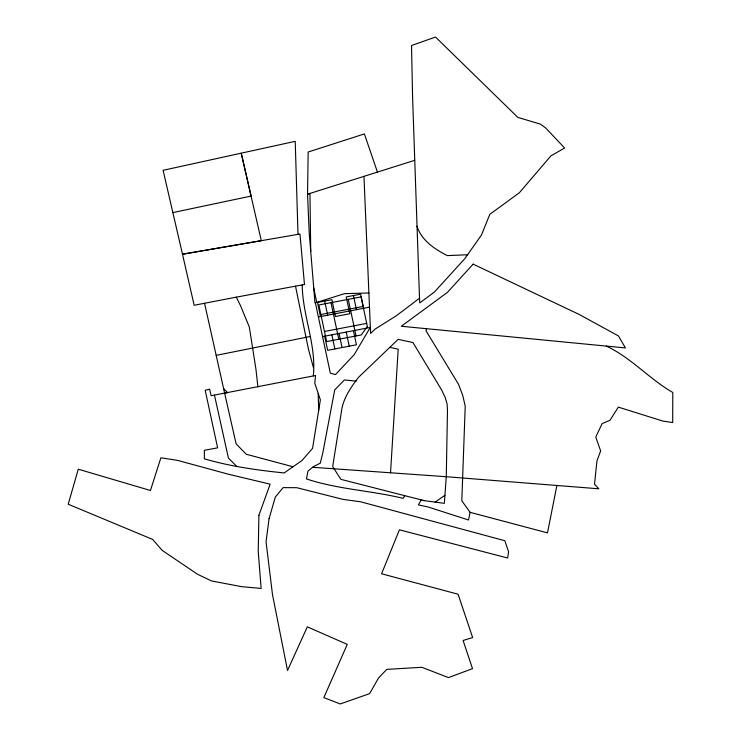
<?xml version="1.0" encoding="UTF-8"?>
<svg xmlns="http://www.w3.org/2000/svg" width="741" height="741" viewBox="0 0 741 741"><rect width="100%" height="100%" fill="white"/><g stroke="black" fill="none" stroke-linecap="round" stroke-linejoin="round"><path stroke-width="1.11" d="M313.313 375.946C316.546 344.973 302.56 315.777 302.208 284.924M390.535 472.786L398.195 349.168L389.822 347.344M426.399 328.68L426.056 330.866L458.559 384.384L462.764 395.462L465.218 406.179L461.819 500.823L470.118 512.337L547.488 532.872L556.889 485.475M318.676 410.421L320.381 399.862L314.777 383.245L315.546 375.502L211.148 395.722L209.601 389.21L205.183 390.238L217.622 447.823L204.349 450.306L204.396 458.855C230.395 466.413 257.275 470.22 284.164 472.934L302.078 460.439L312.563 448.342L318.676 410.421L318.204 393.425M470.118 512.337L468.497 519.987L427.779 506.89L418.387 504.899L421.008 500.212L444.35 503.334L446.267 476.713L447.481 410.31L447.101 403.975L445.026 397.046L441.414 389.581L412.969 342.564L398.167 339.35L358.412 377.438C351.401 386.682 344.639 396.231 342.027 407.856L332.672 466.571L340.841 479.334L424.139 500.629M370.343 327.29L354.272 354.578L335.488 374.603L330.338 373.168L315.388 302.847M404.706 495.673L403.123 498.35C371.176 490.542 337.794 489.384 306.459 478.927L307.978 471.1L313.573 466.497L320.26 463.208L322.678 453.529L334.728 389.877L344.408 379.966L356.245 381.143M419.517 298.225L419.776 302.902L434.421 292.028L464.866 258.6L481.502 234.962L489.82 214.316L519.321 192.79L550.952 155.823L564.614 148.015L545.645 127.924L540.356 124.127L517.792 117.365L435.532 37.05L411.505 45.525L412.598 97.386L419.517 298.225L396.361 315.74L375.076 329.115L370.602 333.45L363.961 176.358M435.115 502.092L444.924 495.321M414.654 160.334L307.534 194.198L309.192 232.776L314.971 302.976L344.454 293.658L368.888 292.982M172.866 212.584L251.069 196.087L241.242 153.183L261.304 240.677L182.49 254.228L163.094 170.31L295.224 141.336L298.002 234.36M216.177 355.374L310.136 336.507M236.268 297.15L194.161 305.264L182.49 254.228L299.957 234.026L304.486 284.498L236.268 297.15L240.455 305.524L249.291 326.938L255.978 369.472L257.905 386.904M320.872 314.545L363.099 306.441M318.389 316.963L369.49 307.163M324.475 331.477L366.693 323.382M322.567 336.599L370.241 327.457M204.544 303.264L224.625 393.184L227.598 392.619L223.597 388.562M467.59 254.737L447.351 255.617C434.652 249.133 421.481 240.455 416.97 226.162M312.609 467.284L446.267 476.713L598.867 488.801L594.514 484.253L596.959 460.837L600.645 450.899L595.745 437.088L602.118 423.63L610.084 420.193L618.318 407.115L662.769 421.045L672.689 422.537L672.791 392.471C649.236 378.929 631.045 357.597 606.249 346.075M293.019 466.756L246.253 454.242L236.11 443.878L224.625 393.184M236.675 466.339L228.413 458.04L214.455 395.101M377.438 172.097L364.387 133.926L308.163 152.016L307.534 194.198L309.96 193.438L310.738 251.579M313.443 367.684L308.358 348.77L295.502 286.165M363.627 308.284L360.626 294.168L346.251 296.928L349.826 313.749L335.441 316.5L331.866 299.688L317.481 302.448L320.483 316.564M353.438 295.548L356.44 309.664M348.261 299.355L356.041 335.951M353.42 330.681L356.421 344.797L327.661 350.317L324.66 336.201M346.232 332.061L349.233 346.177M339.045 333.441L342.046 347.557M331.005 302.661L338.776 339.258M324.678 301.068L327.67 315.184M331.848 334.821L334.849 348.937M313.739 288.027L316.759 302.411M258.896 515.319L258.229 551.499L261.147 588.437L241.501 586.64L211.565 580.944L197.551 574.284L162.26 550.433L152.6 539.402L68.209 504.223L78.287 469.21L150.451 490.486L160.89 457.79L177.544 460.374L228.608 474.277L270.15 484.16L258.896 515.319M269.066 518.691L266.047 541.773L272.484 594.532L287.517 670.466L307.33 626.84L347.26 644.392L323.836 697.624L340.239 703.95L369.564 693.669L378.605 677.895L386.783 669.392L421.805 667.28L448.453 677.598L472.517 668.66L463.097 640.483L472.647 637.547L458.068 594.217L381.587 573.775L399.418 529.815L507.622 558.01L508.595 551.813L504.843 540.726L360.645 501.787L343.009 499.378L296.733 487.689L283.09 487.634L275.328 497.063L269.066 518.691M367.369 326.549L361.21 334.96L326.624 341.592L318.843 304.996L361.071 296.9L367.369 326.549M473.138 264.139L447.499 292.315L401.316 326.253L625.46 347.937L618.411 335.905L579.045 314.388L473.138 264.139"/></g></svg>
